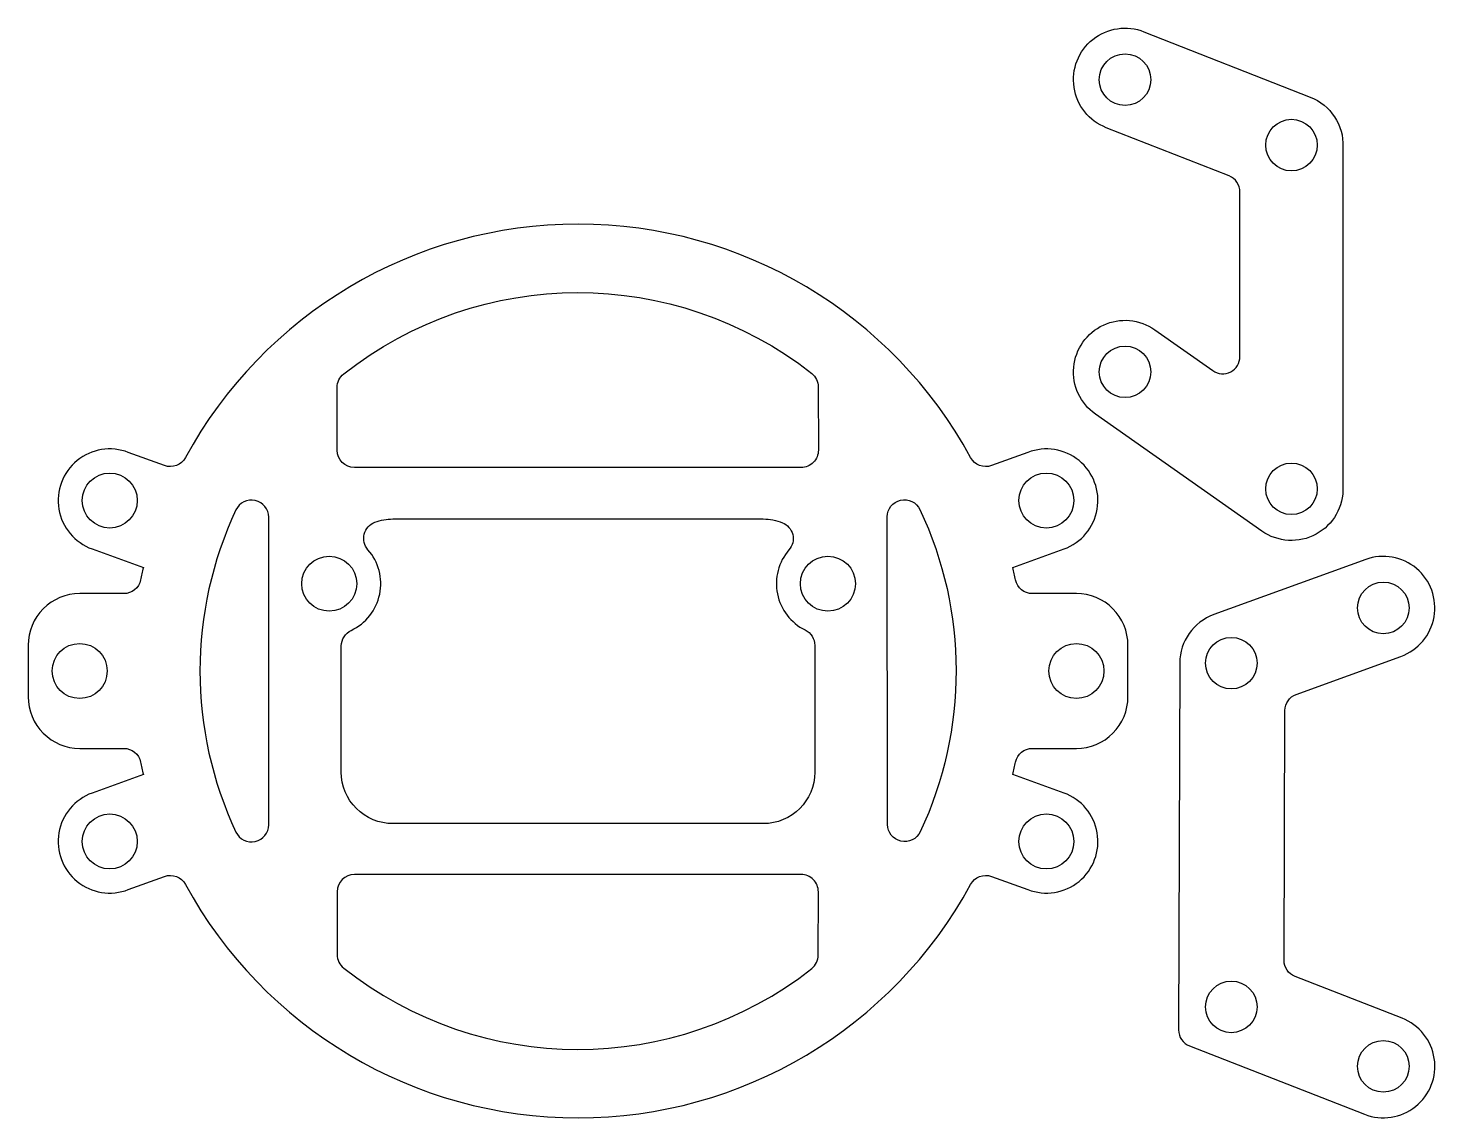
# Model space of a CAD drawing. Header units: inches. Extents: x 0 to 81.9, y 0 to 63.4.
import ezdxf

# ---------------------------------------------------------------- set-up
doc = ezdxf.new("R2010")
doc.units = ezdxf.units.IN
doc.header["$MEASUREMENT"] = 0
doc.layers.add('3段目', color=1, linetype='Continuous')
doc.layers.add('部品', color=2, linetype='Continuous')

msp = doc.modelspace()

# ---------------------------------------------------------------- linework, layer by layer
for points in [[(18.985, 37.845, -0.413913), (17.985, 38.844), (17.981, 42.497, -0.229735), (18.361, 43.282, -0.346694), (45.597, 43.312, -0.229735), (45.979, 42.527), (45.983, 38.846, -0.414559), (44.983, 37.845), (18.985, 37.845)], [(18.985, 14.155, 0.413913), (17.985, 13.156), (17.981, 9.503, 0.229735), (18.361, 8.718, 0.346694), (45.597, 8.688, 0.229735), (45.979, 9.473), (45.983, 13.154, 0.414559), (44.983, 14.155), (18.985, 14.155)]]:
    msp.add_lwpolyline(points, format="xyb")
for points in [[(12.093, 16.63, 0.801088), (13.998, 17.056), (13.998, 34.944, 0.801088), (12.093, 35.37, 0.223607)], [(51.912, 16.65, -0.801088), (50.007, 17.074), (49.989, 34.963, -0.801088), (51.893, 35.391, -0.223607)]]:
    msp.add_lwpolyline(points, format="xyb", close=True)
for centre in [(63.83, 60.404), (73.512, 56.599), (63.83, 43.404), (73.512, 36.596), (78.858, 29.67), (70.012, 26.458), (70.012, 6.456), (78.858, 3)]:
    msp.add_circle(centre, 1.5)
at = {"layer": '3段目'}
for centre in [(4.749, 35.919), (59.251, 35.919), (4.749, 16.081), (59.251, 16.081)]:
    msp.add_circle(centre, 1.6, dxfattribs=at)
at = {"layer": '部品'}
for points in [[(76.51, 56.711), (76.51, 36.709, -0.620383), (71.787, 34.142), (62.104, 40.95, -1), (65.555, 45.858), (68.939, 43.479, 0.607469), (70.515, 44.297), (70.515, 53.872, 0.30834), (69.88, 54.803), (62.732, 57.612, -1), (64.927, 63.196), (74.61, 59.391, -0.318641), (76.51, 56.486)], [(73.13, 23.701, -0.314641), (73.789, 24.638), (79.881, 26.85, 1), (77.834, 32.49), (68.988, 29.278, 0.314641), (67.012, 26.468), (66.944, 5.119, 0.309752), (67.581, 4.185), (77.766, 0.206, 1), (79.949, 5.794), (73.72, 8.228, -0.309752), (73.084, 9.162), (73.13, 23.701)]]:
    msp.add_lwpolyline(points, format="xyb", dxfattribs=at)
for points in [[(32, 0, 0.27488), (54.845, 13.586, -0.371258), (56.065, 14.048), (58.171, 13.282, 1.00969), (60.277, 18.9), (57.295, 19.985, 0.007078), (57.455, 20.704, -0.355329), (58.434, 21.5), (61, 21.5, 0.414214), (64, 24.5), (64, 27.5, 0.414214), (61, 30.5), (58.434, 30.5, -0.355329), (57.455, 31.296, 0.007078), (57.295, 32.015), (60.277, 33.1, 1.00969), (58.171, 38.718), (56.065, 37.952, -0.371258), (54.845, 38.414, 0.27488), (32, 52, 0.27488), (9.155, 38.414, -0.371258), (7.935, 37.952), (5.829, 38.718, 1.00969), (3.723, 33.1), (6.705, 32.015, 0.007078), (6.545, 31.296, -0.355329), (5.566, 30.5), (3, 30.5, 0.414214), (0, 27.5), (0, 24.5, 0.414214), (3, 21.5), (5.566, 21.5, -0.355329), (6.545, 20.704, 0.007078), (6.705, 19.985), (3.723, 18.9, 1.00969), (5.829, 13.282), (7.935, 14.048, -0.371258), (9.155, 13.586, 0.27488)], [(44.274, 33.046, 0.491818), (45.216, 28.388, -0.285865), (45.775, 27.491), (45.775, 20.118, -0.414212), (42.775, 17.118), (21.225, 17.118, -0.414214), (18.225, 20.118), (18.225, 27.462, -0.290374), (18.799, 28.366, 0.498796), (19.775, 33.059, -0.525129), (20.177, 34.655, -0.08947), (21.225, 34.845), (42.775, 34.845, -0.095535), (43.89, 34.629, -0.515658)]]:
    msp.add_lwpolyline(points, format="xyb", close=True, dxfattribs=at)
for centre in [(17.52, 31.08), (46.54, 31.08), (3, 26), (61, 26)]:
    msp.add_circle(centre, 1.6, dxfattribs=at)

doc.saveas('drawing.dxf')
